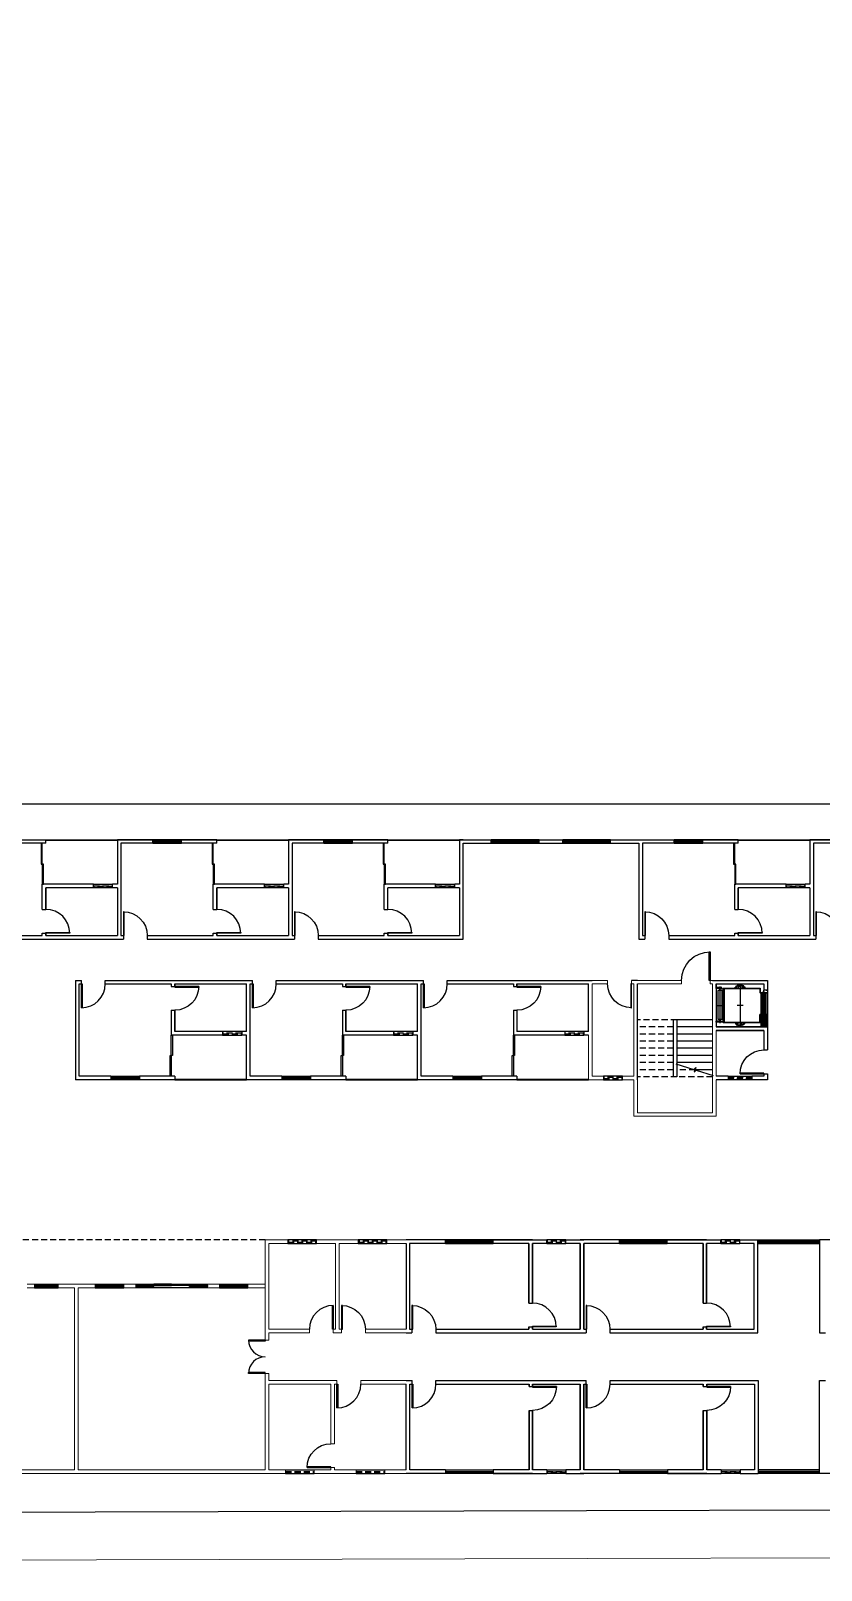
# Model space of a CAD drawing. Header units: centimetres. Extents: x 0 to 1311401, y -389375 to 85618.
# Drawn here: x 652090 to 655403, y -73293 to -66835 of the extents above; entities that cross this region are included whole.
import ezdxf

# ---------------------------------------------------------------- set-up
doc = ezdxf.new("R2010")
doc.units = ezdxf.units.CM
doc.header["$LTSCALE"] = 4
for name, pattern in [('DASHED2', [9.525, 6.35, -3.175]), ('HIDDEN', [9.525, 6.35, -3.175]), ('LTYPE_4', [112.5, 56.25, -56.25]), ('LTYPE_6', [168.75, 112.5, -28.125, 0, -28.125])]:
    doc.linetypes.add(name, pattern=pattern)
for name, color, linetype in [('0.1', 1, 'Continuous'), ('0.2', 2, 'Continuous'), ('0.6', 6, 'Continuous'), ('02-CONT', 2, 'Continuous'), ('08', 8, 'Continuous'), ('LIMITE-L', 7, 'Continuous'), ('PROJEÇÕES', 1, 'DASHED2')]:
    doc.layers.add(name, color=color, linetype=linetype)
doc.layers.add('P-MEIOFIO', color=171, linetype='Continuous', lineweight=9)

# ---------------------------------------------------------------- blocks, each defined once
blk = doc.blocks.new('1_00e-flat-4')
at = {"color": 1}
blk.add_arc((28.4, -52.3), 100, 90, 180, dxfattribs=at)
at = {"layer": '02-CONT'}
blk.add_lwpolyline([(28.4, -52.3), (25.4, -52.3), (25.4, 47.7), (28.4, 47.7)], close=True, dxfattribs=at)
blk = doc.blocks.new('1_00e-flat-10')
at = {"color": 1}
blk.add_arc((48.1, -52.7), 120, 70.87412, 160.87412, dxfattribs=at)
at = {"layer": '02-CONT'}
blk.add_lwpolyline([(48.1, -52.7), (49.3, -49.3), (-64.1, -10), (-65.3, -13.4)], close=True, dxfattribs=at)
blk = doc.blocks.new('1_00')
for p, q in [((-129.2, 59.1), (-129.2, 109.1)), ((-129.2, 109.1), (-126.2, 109.1)), ((-126.2, 59.1), (-126.2, 109.1)), ((-29.2, 109.1), (-32.2, 109.1)), ((-32.2, 59.1), (-32.2, 109.1)), ((-29.2, 59.1), (-29.2, 109.1)), ((-129.2, 59.1), (-126.2, 59.1)), ((-29.2, 59.1), (-32.2, 59.1))]:
    blk.add_line(p, q)
at = {"color": 1}
for centre, start, end in [((-129.2, 59.1), 0, 90), ((-29.2, 59.1), 90, 180)]:
    blk.add_arc(centre, 50, start, end, dxfattribs=at)

msp = doc.modelspace()

# ---------------------------------------------------------------- linework, layer by layer
at = {"color": 1, "ltscale": 0.05}
msp.add_lwpolyline([(654794.539, -71168.764), (654870.027, -71192.925), (654877.836, -71183.733), (654871.437, -71203.755), (654878.571, -71195.656), (654949.78, -71218.417)], dxfattribs=at)
at = {"layer": '0.1'}
for p, q in [((652152.921, -70228.744), (652452.921, -70228.744)), ((652152.921, -70230.744), (652452.921, -70230.744)), ((652721.421, -70228.744), (652601.421, -70228.744)), ((652601.421, -70243.744), (652721.421, -70243.744)), ((652869.921, -70228.744), (653169.921, -70228.744)), ((652869.921, -70230.744), (653169.921, -70230.744)), ((653438.421, -70228.744), (653318.421, -70228.744)), ((653318.421, -70243.744), (653438.421, -70243.744)), ((653586.921, -70228.744), (653886.921, -70228.744)), ((653586.921, -70230.744), (653886.921, -70230.744)), ((654220.421, -70228.744), (654020.421, -70228.744)), ((654020.421, -70243.744), (654220.421, -70243.744)), ((654520.421, -70228.744), (654320.421, -70228.744)), ((654320.421, -70243.744), (654520.421, -70243.744)), ((654907.421, -70228.744), (654787.421, -70228.744)), ((654787.421, -70243.744), (654907.421, -70243.744)), ((655055.921, -70228.744), (655355.921, -70228.744)), ((655055.921, -70230.744), (655355.921, -70230.744)), ((652352.921, -70415.744), (652432.921, -70415.744)), ((652432.921, -70430.744), (652352.921, -70430.744)), ((653069.921, -70415.744), (653149.921, -70415.744)), ((653149.921, -70430.744), (653069.921, -70430.744)), ((653786.921, -70415.744), (653866.921, -70415.744)), ((653866.921, -70430.744), (653786.921, -70430.744)), ((655255.921, -70415.744), (655335.921, -70415.744)), ((655335.921, -70430.744), (655255.921, -70430.744)), ((655177.952, -70859.244), (655177.952, -71011.244)), ((654782.952, -70983.744), (654782.952, -71223.744)), ((654797.952, -70983.744), (654797.952, -71223.744)), ((652973.952, -71033.744), (652893.952, -71033.744)), ((652893.952, -71048.744), (652973.952, -71048.744)), ((653690.952, -71033.744), (653610.952, -71033.744)), ((653610.952, -71048.744), (653690.952, -71048.744)), ((654407.952, -71033.744), (654327.952, -71033.744)), ((654327.952, -71048.744), (654407.952, -71048.744)), ((652425.452, -71220.744), (652545.452, -71220.744)), ((653142.452, -71220.744), (653262.452, -71220.744)), ((653859.452, -71220.744), (653979.452, -71220.744)), ((654570.452, -71220.744), (654490.452, -71220.744)), ((655012.952, -71220.744), (655112.952, -71220.744)), ((652545.452, -71235.744), (652425.452, -71235.744)), ((652693.952, -71233.744), (652993.952, -71233.744)), ((652693.952, -71235.744), (652993.952, -71235.744)), ((653262.452, -71235.744), (653142.452, -71235.744)), ((653410.952, -71233.744), (653710.952, -71233.744)), ((653410.952, -71235.744), (653710.952, -71235.744)), ((653979.452, -71235.744), (653859.452, -71235.744)), ((654127.952, -71233.744), (654427.952, -71233.744)), ((654127.952, -71235.744), (654427.952, -71235.744)), ((654490.452, -71235.744), (654570.452, -71235.744)), ((655112.952, -71235.744), (655012.952, -71235.744)), ((653287.889, -71907.35), (653167.889, -71907.35)), ((653167.889, -71922.35), (653287.889, -71922.35)), ((653582.889, -71907.35), (653462.889, -71907.35)), ((653462.889, -71922.35), (653582.889, -71922.35)), ((654027.889, -71907.356), (653827.889, -71907.35)), ((653827.889, -71922.35), (654027.889, -71922.35)), ((654332.889, -71907.356), (654252.889, -71907.356)), ((654252.889, -71922.349), (654332.889, -71922.349)), ((654757.889, -71907.356), (654557.889, -71907.35)), ((654557.889, -71922.35), (654757.889, -71922.35)), ((655062.889, -71907.356), (654982.889, -71907.356)), ((654982.889, -71922.349), (655062.889, -71922.349)), ((655137.889, -71907.356), (655395.82, -71907.35)), ((655137.89, -71922.356), (655395.821, -71922.35)), ((652104.889, -72093.348), (652204.889, -72093.348)), ((652104.889, -72108.348), (652204.889, -72108.348)), ((652360.389, -72093.348), (652480.389, -72093.348)), ((652360.389, -72108.348), (652480.389, -72108.348)), ((652530.389, -72093.348), (652830.389, -72093.348)), ((652830.389, -72108.348), (652530.389, -72108.348)), ((652880.389, -72093.348), (653000.389, -72093.348)), ((652880.389, -72108.348), (653000.389, -72108.348)), ((653157.889, -72872.348), (653277.889, -72872.348)), ((653157.889, -72887.348), (653277.889, -72887.348)), ((653453.47, -72872.348), (653573.47, -72872.348)), ((653453.47, -72887.348), (653573.47, -72887.348)), ((653828.47, -72872.348), (654028.47, -72872.348)), ((654028.47, -72887.342), (653828.47, -72887.348)), ((654253.47, -72872.349), (654333.47, -72872.349)), ((654333.47, -72887.342), (654253.47, -72887.342)), ((654558.47, -72872.348), (654758.47, -72872.348)), ((654758.47, -72887.342), (654558.47, -72887.348)), ((654983.47, -72872.349), (655063.47, -72872.349)), ((655063.47, -72887.342), (654983.47, -72887.342)), ((655395.82, -72872.348), (655138.47, -72872.349)), ((655395.82, -72887.348), (655138.47, -72887.349))]:
    msp.add_line(p, q, dxfattribs=at)
at = {"layer": '0.1', "linetype": 'HIDDEN'}
for p, q in [((654797.952, -70983.744), (654632.952, -70983.744)), ((654782.952, -71013.744), (654632.952, -71013.744)), ((654782.952, -71043.744), (654632.952, -71043.744)), ((654782.952, -71073.744), (654632.952, -71073.744)), ((654782.952, -71103.744), (654632.952, -71103.744)), ((654782.952, -71133.744), (654632.952, -71133.744)), ((654782.952, -71163.744), (654632.952, -71163.744)), ((654782.952, -71193.744), (654632.952, -71193.744)), ((654797.952, -71223.744), (654632.952, -71223.744)), ((654874.636, -71193.744), (654797.952, -71193.744)), ((654947.952, -71223.744), (654797.952, -71223.744))]:
    msp.add_line(p, q, dxfattribs=at)
at = {"layer": '0.2'}
for p, q in [((652721.421, -70234.744), (652601.421, -70234.744)), ((652601.421, -70237.744), (652721.421, -70237.744)), ((653438.421, -70234.744), (653318.421, -70234.744)), ((653318.421, -70237.744), (653438.421, -70237.744)), ((654220.421, -70234.744), (654020.421, -70234.744)), ((654020.421, -70237.744), (654220.421, -70237.744)), ((654520.421, -70234.744), (654320.421, -70234.744)), ((654320.421, -70237.744), (654520.421, -70237.744)), ((654907.421, -70234.744), (654787.421, -70234.744)), ((654787.421, -70237.744), (654907.421, -70237.744)), ((654947.952, -70983.744), (654797.952, -70983.744)), ((654947.952, -71013.744), (654797.952, -71013.744)), ((654947.952, -71043.744), (654797.952, -71043.744)), ((654947.952, -71073.744), (654797.952, -71073.744)), ((654947.952, -71103.744), (654797.952, -71103.744)), ((654947.952, -71133.744), (654797.952, -71133.744)), ((652425.452, -71226.744), (652545.452, -71226.744)), ((653142.452, -71226.744), (653262.452, -71226.744)), ((653859.452, -71226.744), (653979.452, -71226.744)), ((654947.952, -71163.744), (654797.952, -71163.744)), ((654947.952, -71193.744), (654874.636, -71193.744)), ((652545.452, -71229.744), (652425.452, -71229.744)), ((653262.452, -71229.744), (653142.452, -71229.744)), ((653979.452, -71229.744), (653859.452, -71229.744)), ((654027.889, -71913.356), (653827.889, -71913.35)), ((653827.889, -71916.35), (654027.889, -71916.35)), ((654757.889, -71913.356), (654557.889, -71913.35)), ((654557.889, -71916.35), (654757.889, -71916.35)), ((655137.89, -71913.356), (655395.82, -71913.35)), ((655137.89, -71916.356), (655395.821, -71916.35)), ((652104.889, -72099.348), (652204.889, -72099.348)), ((652104.889, -72102.348), (652204.889, -72102.348)), ((652360.389, -72099.348), (652480.389, -72099.348)), ((652360.389, -72102.348), (652480.389, -72102.348)), ((652880.389, -72099.348), (653000.389, -72099.348)), ((652880.389, -72102.348), (653000.389, -72102.348)), ((653828.47, -72878.348), (654028.47, -72878.348)), ((654028.47, -72881.342), (653828.47, -72881.348)), ((654558.47, -72878.348), (654758.47, -72878.348)), ((654758.47, -72881.342), (654558.47, -72881.348)), ((655395.82, -72878.348), (655138.47, -72878.349)), ((655395.82, -72881.348), (655138.47, -72881.349))]:
    msp.add_line(p, q, dxfattribs=at)
at = {"layer": '0.2', "linetype": 'DASHED2'}
for p, q in [((652352.921, -70421.744), (652432.921, -70421.744)), ((652432.921, -70424.744), (652352.921, -70424.744)), ((653069.921, -70421.744), (653149.921, -70421.744)), ((653149.921, -70424.744), (653069.921, -70424.744)), ((653786.921, -70421.744), (653866.921, -70421.744)), ((653866.921, -70424.744), (653786.921, -70424.744)), ((655255.921, -70421.744), (655335.921, -70421.744)), ((655335.921, -70424.744), (655255.921, -70424.744)), ((652973.952, -71039.744), (652893.952, -71039.744)), ((652893.952, -71042.744), (652973.952, -71042.744)), ((653690.952, -71039.744), (653610.952, -71039.744)), ((653610.952, -71042.744), (653690.952, -71042.744)), ((654407.952, -71039.744), (654327.952, -71039.744)), ((654327.952, -71042.744), (654407.952, -71042.744)), ((654570.452, -71226.744), (654490.452, -71226.744)), ((655012.952, -71226.744), (655112.952, -71226.744)), ((654490.452, -71229.744), (654570.452, -71229.744)), ((655112.952, -71229.744), (655012.952, -71229.744)), ((653287.889, -71913.35), (653167.889, -71913.35)), ((653167.889, -71916.35), (653287.889, -71916.35)), ((653582.889, -71913.35), (653462.889, -71913.35)), ((653462.889, -71916.35), (653582.889, -71916.35)), ((654332.889, -71913.356), (654252.889, -71913.356)), ((654252.889, -71916.349), (654332.889, -71916.349)), ((655062.889, -71913.356), (654982.889, -71913.356)), ((654982.889, -71916.349), (655062.889, -71916.349)), ((653157.889, -72878.348), (653277.889, -72878.348)), ((653157.889, -72881.348), (653277.889, -72881.348)), ((653453.47, -72878.348), (653573.47, -72878.348)), ((653453.47, -72881.348), (653573.47, -72881.348)), ((654253.47, -72878.349), (654333.47, -72878.349)), ((654333.47, -72881.342), (654253.47, -72881.342)), ((654983.47, -72878.349), (655063.47, -72878.349)), ((655063.47, -72881.342), (654983.47, -72881.342))]:
    msp.add_line(p, q, dxfattribs=at)
at = {"layer": '0.2'}
for points in [[(652132.921, -70330.744), (652137.921, -70330.744), (652137.921, -70243.744), (652132.921, -70243.744)], [(652849.921, -70330.744), (652854.921, -70330.744), (652854.921, -70243.744), (652849.921, -70243.744)], [(653566.921, -70330.744), (653571.921, -70330.744), (653571.921, -70243.744), (653566.921, -70243.744)], [(655035.921, -70330.744), (655040.921, -70330.744), (655040.921, -70243.744), (655035.921, -70243.744)], [(652137.921, -70415.744), (652142.921, -70415.744), (652142.921, -70330.744), (652137.921, -70330.744)], [(652854.921, -70415.744), (652859.921, -70415.744), (652859.921, -70330.744), (652854.921, -70330.744)], [(653571.921, -70415.744), (653576.921, -70415.744), (653576.921, -70330.744), (653571.921, -70330.744)], [(655040.921, -70415.744), (655045.921, -70415.744), (655045.921, -70330.744), (655040.921, -70330.744)], [(652678.952, -71048.744), (652683.952, -71048.744), (652683.952, -71133.744), (652678.952, -71133.744)], [(653395.952, -71048.744), (653400.952, -71048.744), (653400.952, -71133.744), (653395.952, -71133.744)], [(654112.952, -71048.744), (654117.952, -71048.744), (654117.952, -71133.744), (654112.952, -71133.744)], [(652673.952, -71133.744), (652678.952, -71133.744), (652678.952, -71220.744), (652673.952, -71220.744)], [(653390.952, -71133.744), (653395.952, -71133.744), (653395.952, -71220.744), (653390.952, -71220.744)], [(654107.952, -71133.744), (654112.952, -71133.744), (654112.952, -71220.744), (654107.952, -71220.744)], [(652530.389, -72103.348), (652605.389, -72103.348), (652605.389, -72098.348), (652530.389, -72098.348)], [(652605.389, -72098.348), (652680.389, -72098.348), (652680.389, -72093.348), (652605.389, -72093.348)], [(652755.389, -72098.348), (652680.389, -72098.348), (652680.389, -72093.348), (652755.389, -72093.348)], [(652830.389, -72103.348), (652755.389, -72103.348), (652755.389, -72098.348), (652830.389, -72098.348)]]:
    msp.add_lwpolyline(points, close=True, dxfattribs=at)
at = {"layer": '0.6'}
for p, q in [((652601.421, -70243.744), (652601.421, -70228.744)), ((652721.421, -70243.744), (652721.421, -70228.744)), ((653318.421, -70243.744), (653318.421, -70228.744)), ((653438.421, -70243.744), (653438.421, -70228.744)), ((654020.421, -70243.744), (654020.421, -70228.744)), ((654220.421, -70243.744), (654220.421, -70228.744)), ((654320.421, -70243.744), (654320.421, -70228.744)), ((654520.421, -70243.744), (654520.421, -70228.744)), ((654787.421, -70243.744), (654787.421, -70228.744)), ((654907.421, -70243.744), (654907.421, -70228.744)), ((652352.921, -70430.744), (652352.921, -70415.744)), ((652432.921, -70430.744), (652432.921, -70415.744)), ((653069.921, -70430.744), (653069.921, -70415.744)), ((653149.921, -70430.744), (653149.921, -70415.744)), ((653786.921, -70430.744), (653786.921, -70415.744)), ((653866.921, -70430.744), (653866.921, -70415.744)), ((655255.921, -70430.744), (655255.921, -70415.744)), ((655335.921, -70430.744), (655335.921, -70415.744)), ((652137.921, -70520.744), (652152.921, -70520.744)), ((652854.921, -70520.744), (652869.921, -70520.744)), ((653571.921, -70520.744), (653586.921, -70520.744)), ((655040.921, -70520.744), (655055.921, -70520.744)), ((652137.921, -70620.744), (652152.921, -70620.744)), ((652477.921, -70630.744), (652477.921, -70645.744)), ((652577.921, -70630.744), (652577.921, -70645.744)), ((652854.921, -70620.744), (652869.921, -70620.744)), ((653194.921, -70630.744), (653194.921, -70645.744)), ((653294.921, -70630.744), (653294.921, -70645.744)), ((653571.921, -70620.744), (653586.921, -70620.744)), ((654663.921, -70630.744), (654663.921, -70645.744)), ((654763.921, -70630.744), (654763.921, -70645.744)), ((655040.921, -70620.744), (655055.921, -70620.744)), ((655380.921, -70630.744), (655380.921, -70645.744)), ((652276.952, -70818.744), (652276.952, -71235.744)), ((652301.952, -70833.744), (652301.952, -70818.744)), ((652401.952, -70833.744), (652401.952, -70818.744)), ((653018.952, -70833.744), (653018.952, -70818.744)), ((653118.952, -70833.744), (653118.952, -70818.744)), ((653735.952, -70833.744), (653735.952, -70818.744)), ((653835.952, -70833.744), (653835.952, -70818.744)), ((654962.952, -70833.744), (654962.952, -71013.744)), ((652678.952, -70843.744), (652693.952, -70843.744)), ((653395.952, -70843.744), (653410.952, -70843.744)), ((654112.952, -70843.744), (654127.952, -70843.744)), ((652678.952, -70943.744), (652693.952, -70943.744)), ((653395.952, -70943.744), (653410.952, -70943.744)), ((654112.952, -70943.744), (654127.952, -70943.744)), ((652893.952, -71033.744), (652893.952, -71048.744)), ((652973.952, -71033.744), (652973.952, -71048.744)), ((653610.952, -71033.744), (653610.952, -71048.744)), ((653690.952, -71033.744), (653690.952, -71048.744)), ((654327.952, -71033.744), (654327.952, -71048.744)), ((654407.952, -71033.744), (654407.952, -71048.744)), ((655162.952, -71110.744), (655177.952, -71110.744)), ((652425.452, -71220.744), (652425.452, -71235.744)), ((652545.452, -71220.744), (652545.452, -71235.744)), ((653142.452, -71220.744), (653142.452, -71235.744)), ((653262.452, -71220.744), (653262.452, -71235.744)), ((653859.452, -71220.744), (653859.452, -71235.744)), ((653979.452, -71220.744), (653979.452, -71235.744)), ((655012.952, -71220.744), (655012.952, -71235.744)), ((655112.952, -71220.744), (655112.952, -71235.744)), ((655162.952, -71210.744), (655177.952, -71210.744)), ((653827.889, -71922.35), (653827.889, -71907.35)), ((654027.889, -71922.35), (654027.889, -71907.35)), ((654252.889, -71922.349), (654252.889, -71907.356)), ((654332.889, -71922.349), (654332.889, -71907.356)), ((654332.889, -71907.356), (654407.889, -71907.356)), ((654557.889, -71922.35), (654557.889, -71907.35)), ((654757.889, -71922.35), (654757.889, -71907.35)), ((654982.889, -71922.349), (654982.889, -71907.356)), ((655062.889, -71922.349), (655062.889, -71907.356)), ((655062.889, -71907.356), (655137.889, -71907.356)), ((654177.889, -72172.35), (654192.889, -72172.35)), ((654907.889, -72172.35), (654922.889, -72172.35)), ((653687.889, -72282.35), (653687.889, -72297.35)), ((653787.889, -72282.35), (653787.889, -72297.35)), ((654177.889, -72272.35), (654192.889, -72272.35)), ((654417.889, -72282.35), (654417.889, -72297.35)), ((654517.889, -72282.35), (654517.889, -72297.35)), ((654907.889, -72272.35), (654922.889, -72272.35)), ((653688.47, -72512.348), (653688.47, -72497.348)), ((653788.47, -72512.348), (653788.47, -72497.348)), ((654418.47, -72512.348), (654418.47, -72497.348)), ((654518.47, -72512.348), (654518.47, -72497.348)), ((654178.47, -72522.348), (654193.47, -72522.348)), ((654908.47, -72522.348), (654923.47, -72522.348)), ((654178.47, -72622.348), (654193.47, -72622.348)), ((654908.47, -72622.348), (654923.47, -72622.348)), ((653828.47, -72872.348), (653828.47, -72887.348)), ((654028.47, -72872.348), (654028.47, -72887.348)), ((654253.47, -72872.349), (654253.47, -72887.342)), ((654333.47, -72872.349), (654333.47, -72887.342)), ((654333.47, -72887.342), (654408.47, -72887.342)), ((654558.47, -72872.348), (654558.47, -72887.348)), ((654758.47, -72872.348), (654758.47, -72887.348)), ((654983.47, -72872.349), (654983.47, -72887.342)), ((655063.47, -72872.349), (655063.47, -72887.342)), ((655063.47, -72887.342), (655138.47, -72887.342))]:
    msp.add_line(p, q, dxfattribs=at)
at = {"layer": '0.6', "lineweight": 9}
for p, q in [((654507.952, -70833.744), (654507.952, -70818.744)), ((654607.952, -70833.744), (654607.952, -70818.744)), ((654817.952, -70833.744), (654817.952, -70818.744)), ((654937.952, -70833.744), (654937.952, -70818.744)), ((654490.452, -71220.744), (654490.452, -71235.744)), ((654570.452, -71220.744), (654570.452, -71235.744)), ((653167.889, -71922.35), (653167.889, -71907.35)), ((653287.889, -71922.35), (653287.889, -71907.35)), ((653462.889, -71922.35), (653462.889, -71907.35)), ((653582.889, -71922.35), (653582.889, -71907.35)), ((652104.889, -72108.348), (652104.889, -72093.348)), ((652204.889, -72108.348), (652204.889, -72093.348)), ((652360.389, -72108.348), (652360.389, -72093.348)), ((652480.389, -72108.348), (652480.389, -72093.348)), ((652530.389, -72108.348), (652530.389, -72093.348)), ((652830.389, -72108.348), (652830.389, -72093.348)), ((652880.389, -72108.348), (652880.389, -72093.348)), ((653000.389, -72108.348), (653000.389, -72093.348)), ((653257.889, -72282.35), (653257.889, -72297.35)), ((653357.889, -72282.35), (653357.889, -72297.35)), ((653392.889, -72282.35), (653392.889, -72297.35)), ((653492.889, -72282.35), (653492.889, -72297.35)), ((653087.889, -72327.349), (653072.889, -72327.349)), ((653087.889, -72467.349), (653072.889, -72467.349)), ((653373.47, -72512.348), (653373.47, -72497.348)), ((653473.47, -72512.348), (653473.47, -72497.348)), ((653363.47, -72762.348), (653347.889, -72762.348)), ((653157.889, -72872.348), (653157.889, -72887.348)), ((653277.889, -72872.348), (653277.889, -72887.348)), ((653363.47, -72862.348), (653347.889, -72862.348)), ((653453.47, -72872.348), (653453.47, -72887.348)), ((653573.47, -72872.348), (653573.47, -72887.348))]:
    msp.add_line(p, q, dxfattribs=at)
at = {"layer": '0.6'}
for points in [[(651705.921, -70228.744), (653901.921, -70228.744)], [(652152.921, -70243.744), (652004.421, -70243.744)], [(652152.921, -70243.744), (652152.921, -70228.744)], [(652601.421, -70228.744), (652452.921, -70228.744), (652452.921, -70415.744)], [(652601.421, -70243.744), (652467.921, -70243.744), (652467.921, -70630.744), (652477.921, -70630.744)], [(652869.921, -70243.744), (652869.921, -70228.744), (652721.421, -70228.744)], [(652869.921, -70243.744), (652721.421, -70243.744)], [(653318.421, -70228.744), (653169.921, -70228.744), (653169.921, -70415.744)], [(653318.421, -70243.744), (653184.921, -70243.744), (653184.921, -70630.744), (653194.921, -70630.744)], [(653586.921, -70243.744), (653586.921, -70228.744), (653438.421, -70228.744)], [(653586.921, -70243.744), (653438.421, -70243.744)], [(653571.921, -70645.744), (653901.921, -70645.744), (653901.921, -70243.744)], [(653901.921, -70228.744), (653886.921, -70228.744), (653886.921, -70415.744)], [(653901.921, -70228.744), (654020.421, -70228.744)], [(653901.921, -70243.744), (654020.421, -70243.744)], [(654220.421, -70228.744), (654320.421, -70228.744)], [(654220.421, -70243.744), (654320.421, -70243.744)], [(654520.421, -70228.744), (654638.921, -70228.744)], [(654520.421, -70243.744), (654638.921, -70243.744)], [(654638.921, -70228.744), (656142.921, -70228.744)], [(654638.921, -70243.744), (654638.921, -70645.744), (654663.921, -70645.744)], [(654787.421, -70243.744), (654653.921, -70243.744), (654653.921, -70630.744), (654663.921, -70630.744)], [(655055.921, -70243.744), (655055.921, -70228.744), (654907.421, -70228.744)], [(655055.921, -70243.744), (654907.421, -70243.744)], [(655504.421, -70228.744), (655355.921, -70228.744), (655355.921, -70415.744)], [(655504.421, -70243.744), (655370.921, -70243.744), (655370.921, -70630.744), (655380.921, -70630.744)], [(652137.921, -70520.744), (652137.921, -70415.744)], [(652352.921, -70415.744), (652152.921, -70415.744), (652137.921, -70415.744)], [(652152.921, -70415.744), (652152.921, -70415.744)], [(652152.921, -70520.744), (652152.921, -70430.744)], [(652352.921, -70430.744), (652152.921, -70430.744), (652152.921, -70520.744)], [(652452.921, -70415.744), (652432.921, -70415.744)], [(652452.921, -70430.744), (652432.921, -70430.744)], [(652452.921, -70430.744), (652452.921, -70630.744)], [(652854.921, -70520.744), (652854.921, -70415.744)], [(653069.921, -70415.744), (652869.921, -70415.744), (652854.921, -70415.744)], [(652869.921, -70415.744), (652869.921, -70415.744)], [(652869.921, -70520.744), (652869.921, -70430.744)], [(653069.921, -70430.744), (652869.921, -70430.744), (652869.921, -70520.744)], [(653169.921, -70415.744), (653149.921, -70415.744)], [(653169.921, -70430.744), (653149.921, -70430.744)], [(653169.921, -70430.744), (653169.921, -70630.744)], [(653571.921, -70520.744), (653571.921, -70415.744)], [(653786.921, -70415.744), (653586.921, -70415.744), (653571.921, -70415.744)], [(653586.921, -70415.744), (653586.921, -70415.744)], [(653586.921, -70520.744), (653586.921, -70430.744)], [(653786.921, -70430.744), (653586.921, -70430.744)], [(653886.921, -70415.744), (653866.921, -70415.744)], [(653886.921, -70430.744), (653866.921, -70430.744)], [(653886.921, -70430.744), (653886.921, -70630.744)], [(655040.921, -70520.744), (655040.921, -70415.744)], [(655255.921, -70415.744), (655055.921, -70415.744), (655040.921, -70415.744)], [(655055.921, -70415.744), (655055.921, -70415.744)], [(655055.921, -70520.744), (655055.921, -70430.744)], [(655255.921, -70430.744), (655055.921, -70430.744), (655055.921, -70520.744)], [(655355.921, -70415.744), (655335.921, -70415.744)], [(655355.921, -70430.744), (655335.921, -70430.744)], [(655355.921, -70430.744), (655355.921, -70630.744)], [(651860.921, -70630.744), (652137.921, -70630.744), (652137.921, -70620.744)], [(651860.921, -70645.744), (652152.921, -70645.744)], [(652137.921, -70645.744), (652467.921, -70645.744)], [(652152.921, -70630.744), (652152.921, -70620.744)], [(652152.921, -70620.744), (652152.921, -70630.744), (652452.921, -70630.744)], [(652452.921, -70645.744), (652477.921, -70645.744)], [(652577.921, -70630.744), (652854.921, -70630.744), (652854.921, -70620.744)], [(652577.921, -70645.744), (652869.921, -70645.744)], [(652854.921, -70645.744), (653184.921, -70645.744)], [(652869.921, -70630.744), (652869.921, -70620.744)], [(652869.921, -70620.744), (652869.921, -70630.744), (653169.921, -70630.744)], [(653169.921, -70645.744), (653194.921, -70645.744)], [(653294.921, -70630.744), (653571.921, -70630.744), (653571.921, -70620.744)], [(653294.921, -70645.744), (653586.921, -70645.744)], [(653586.921, -70630.744), (653586.921, -70620.744)], [(653586.921, -70620.744), (653586.921, -70630.744), (653886.921, -70630.744)], [(654763.921, -70630.744), (655040.921, -70630.744), (655040.921, -70620.744)], [(654763.921, -70645.744), (655055.921, -70645.744)], [(655040.921, -70645.744), (655370.921, -70645.744)], [(655055.921, -70630.744), (655055.921, -70620.744)], [(655055.921, -70620.744), (655055.921, -70630.744), (655355.921, -70630.744)], [(655355.921, -70645.744), (655380.921, -70645.744)], [(652276.952, -70818.744), (652301.952, -70818.744)], [(652425.452, -71220.744), (652291.952, -71220.744), (652291.952, -70833.744), (652301.952, -70833.744)], [(652401.952, -70818.744), (652693.952, -70818.744)], [(652401.952, -70833.744), (652678.952, -70833.744), (652678.952, -70843.744)], [(652678.952, -70818.744), (653008.952, -70818.744)], [(652693.952, -70833.744), (652693.952, -70843.744)], [(652693.952, -70843.744), (652693.952, -70833.744), (652993.952, -70833.744)], [(652993.952, -70818.744), (653018.952, -70818.744)], [(652993.952, -71033.744), (652993.952, -70833.744)], [(653142.452, -71220.744), (653008.952, -71220.744), (653008.952, -70833.744), (653018.952, -70833.744)], [(653118.952, -70818.744), (653410.952, -70818.744)], [(653118.952, -70833.744), (653395.952, -70833.744), (653395.952, -70843.744)], [(653395.952, -70818.744), (653725.952, -70818.744)], [(653410.952, -70833.744), (653410.952, -70843.744)], [(653410.952, -70843.744), (653410.952, -70833.744), (653710.952, -70833.744)], [(653710.952, -70818.744), (653735.952, -70818.744)], [(653710.952, -71033.744), (653710.952, -70833.744)], [(653859.452, -71220.744), (653725.952, -71220.744), (653725.952, -70833.744), (653735.952, -70833.744)], [(653835.952, -70818.744), (654127.952, -70818.744)], [(653835.952, -70833.744), (654112.952, -70833.744), (654112.952, -70843.744)], [(654112.952, -70818.744), (654442.952, -70818.744)], [(654127.952, -70833.744), (654127.952, -70843.744)], [(654127.952, -70843.744), (654127.952, -70833.744), (654427.952, -70833.744)], [(654427.952, -71033.744), (654427.952, -70833.744)], [(654632.952, -70818.744), (654607.952, -70818.744)], [(654632.952, -71235.744), (654632.952, -70833.744)], [(654947.952, -70818.744), (655177.952, -70818.744), (655177.952, -70859.244)], [(654962.952, -70853.344), (654962.952, -70833.744), (655162.952, -70833.744), (655162.952, -70859.244)], [(652678.952, -70943.744), (652678.952, -71048.744)], [(652693.952, -70943.744), (652693.952, -71033.744)], [(652893.952, -71033.744), (652693.952, -71033.744), (652693.952, -70943.744)], [(653395.952, -70943.744), (653395.952, -71048.744)], [(653410.952, -70943.744), (653410.952, -71033.744)], [(653610.952, -71033.744), (653410.952, -71033.744), (653410.952, -70943.744)], [(654112.952, -70943.744), (654112.952, -71048.744)], [(654127.952, -70943.744), (654127.952, -71033.744)], [(654962.952, -70994.144), (654962.952, -70989.144)], [(655162.952, -71011.244), (655162.952, -71013.744), (654962.952, -71013.744)], [(654962.952, -71013.744), (655177.952, -71013.744), (655177.952, -71110.744)], [(655162.952, -71028.744), (654962.952, -71028.744)], [(654962.952, -71028.744), (655162.952, -71028.744), (655162.952, -71110.744)], [(655177.952, -71011.244), (655177.952, -71028.744)], [(652893.952, -71048.744), (652693.952, -71048.744), (652678.952, -71048.744)], [(652693.952, -71048.744), (652693.952, -71048.744)], [(652993.952, -71033.744), (652973.952, -71033.744)], [(652993.952, -71048.744), (652973.952, -71048.744)], [(653142.452, -71235.744), (652993.952, -71235.744), (652993.952, -71048.744)], [(653610.952, -71048.744), (653410.952, -71048.744), (653395.952, -71048.744)], [(653410.952, -71048.744), (653410.952, -71048.744)], [(653710.952, -71033.744), (653690.952, -71033.744)], [(653710.952, -71048.744), (653690.952, -71048.744)], [(653859.452, -71235.744), (653710.952, -71235.744), (653710.952, -71048.744)], [(654327.952, -71048.744), (654127.952, -71048.744), (654112.952, -71048.744)], [(654327.952, -71033.744), (654127.952, -71033.744)], [(654127.952, -71048.744), (654127.952, -71048.744)], [(654427.952, -71033.744), (654407.952, -71033.744)], [(654427.952, -71048.744), (654407.952, -71048.744)], [(652693.952, -71220.744), (652545.452, -71220.744)], [(652693.952, -71220.744), (652693.952, -71235.744), (652545.452, -71235.744)], [(653410.952, -71220.744), (653262.452, -71220.744)], [(653410.952, -71220.744), (653410.952, -71235.744), (653262.452, -71235.744)], [(654127.952, -71220.744), (653979.452, -71220.744)], [(654127.952, -71220.744), (654127.952, -71235.744), (653979.452, -71235.744)], [(655012.952, -71220.744), (654962.952, -71220.744)], [(655162.952, -71210.744), (655162.952, -71220.744), (655112.952, -71220.744)], [(655177.952, -71210.744), (655177.952, -71235.744), (655112.952, -71235.744)], [(652425.452, -71235.744), (652276.952, -71235.744)], [(654427.952, -71235.744), (654427.952, -71233.744)], [(655012.952, -71235.744), (654962.952, -71235.744)], [(653827.889, -71907.35), (653662.889, -71907.35)], [(653662.889, -71922.35), (653662.889, -72282.35)], [(653827.889, -71922.35), (653677.889, -71922.35), (653677.889, -72282.35), (653687.889, -72282.35)], [(654192.889, -71907.35), (654027.889, -71907.35)], [(654027.889, -71907.356), (654252.889, -71907.356)], [(654177.889, -72172.35), (654177.889, -71922.35), (654027.889, -71922.35)], [(654177.889, -71907.349), (654177.889, -71907.35)], [(654177.889, -71922.35), (654177.889, -72172.35)], [(654192.889, -72172.35), (654192.889, -71922.349)], [(654192.889, -72272.35), (654192.889, -72282.349), (654392.889, -72282.349), (654392.889, -71922.349), (654332.889, -71922.349)], [(654252.889, -71922.349), (654192.889, -71922.349), (654192.889, -72172.35)], [(654557.889, -71907.35), (654392.889, -71907.35), (654392.889, -71907.356)], [(654392.889, -71922.349), (654392.889, -72282.349)], [(654407.889, -71907.356), (654407.889, -71907.349)], [(654557.889, -71922.35), (654407.889, -71922.35), (654407.889, -72282.35), (654417.889, -72282.35)], [(654407.889, -72282.35), (654407.889, -71922.35)], [(654922.889, -71907.35), (654757.889, -71907.35)], [(654757.889, -71907.356), (654982.889, -71907.356)], [(654907.889, -72172.35), (654907.889, -71922.35), (654757.889, -71922.35)], [(654907.889, -72297.349), (655137.889, -72297.349), (655137.889, -71907.349)], [(654907.889, -71907.349), (654907.889, -71907.35)], [(654907.889, -71922.35), (654907.889, -72172.35)], [(654922.889, -72172.35), (654922.889, -71922.349)], [(654922.889, -72272.35), (654922.889, -72282.349), (655122.889, -72282.349), (655122.889, -71922.349), (655062.889, -71922.349)], [(654982.889, -71922.349), (654922.889, -71922.349), (654922.889, -72172.35)], [(655560.82, -71907.35), (655395.82, -71907.35), (655395.82, -72297.35), (655420.82, -72297.35)], [(653662.889, -72297.35), (653687.889, -72297.35)], [(653787.889, -72282.35), (654177.889, -72282.35), (654177.889, -72272.35)], [(653787.889, -72297.35), (654192.889, -72297.35), (654192.889, -72297.349)], [(654177.889, -72272.35), (654177.889, -72282.35)], [(654177.889, -72297.349), (654407.889, -72297.349)], [(654192.889, -72282.349), (654192.889, -72272.35)], [(654392.889, -72297.349), (654392.889, -72297.35), (654417.889, -72297.35)], [(654517.889, -72282.35), (654907.889, -72282.35), (654907.889, -72272.35)], [(654517.889, -72297.35), (654922.889, -72297.35), (654922.889, -72297.349)], [(654907.889, -72272.35), (654907.889, -72282.35)], [(654922.889, -72282.349), (654922.889, -72272.35)], [(653663.47, -72497.348), (653688.47, -72497.348)], [(653663.47, -72872.348), (653663.47, -72512.348)], [(653828.47, -72872.348), (653678.47, -72872.348), (653678.47, -72512.348), (653688.47, -72512.348)], [(653788.47, -72497.348), (654193.47, -72497.348), (654193.47, -72497.349)], [(653788.47, -72512.348), (654178.47, -72512.348), (654178.47, -72522.348)], [(654178.47, -72497.349), (654408.47, -72497.349)], [(654178.47, -72522.348), (654178.47, -72512.348)], [(654193.47, -72512.349), (654193.47, -72522.348)], [(654193.47, -72522.348), (654193.47, -72512.349), (654393.47, -72512.349), (654393.47, -72872.349), (654333.47, -72872.349)], [(654393.47, -72497.349), (654393.47, -72497.348), (654418.47, -72497.348)], [(654393.47, -72872.349), (654393.47, -72512.349)], [(654558.47, -72872.348), (654408.47, -72872.348), (654408.47, -72512.348), (654418.47, -72512.348)], [(654408.47, -72512.348), (654408.47, -72872.348)], [(654518.47, -72497.348), (654923.47, -72497.348), (654923.47, -72497.349)], [(654518.47, -72512.348), (654908.47, -72512.348), (654908.47, -72522.348)], [(654908.47, -72497.349), (655138.47, -72497.349), (655138.47, -72887.349)], [(654908.47, -72522.348), (654908.47, -72512.348)], [(654923.47, -72512.349), (654923.47, -72522.348)], [(654923.47, -72522.348), (654923.47, -72512.349), (655123.47, -72512.349), (655123.47, -72872.349), (655063.47, -72872.349)], [(655560.82, -72887.348), (655395.82, -72887.348), (655395.82, -72497.348), (655420.82, -72497.348)], [(654178.47, -72622.348), (654178.47, -72872.348), (654028.47, -72872.348)], [(654178.47, -72872.348), (654178.47, -72622.348)], [(654193.47, -72622.348), (654193.47, -72872.349)], [(654253.47, -72872.349), (654193.47, -72872.349), (654193.47, -72622.348)], [(654908.47, -72622.348), (654908.47, -72872.348), (654758.47, -72872.348)], [(654908.47, -72872.348), (654908.47, -72622.348)], [(654923.47, -72622.348), (654923.47, -72872.349)], [(654983.47, -72872.349), (654923.47, -72872.349), (654923.47, -72622.348)], [(653828.47, -72887.348), (653663.47, -72887.348)], [(654028.47, -72887.342), (654253.47, -72887.342)], [(654193.47, -72887.348), (654028.47, -72887.348)], [(654178.47, -72887.349), (654178.47, -72887.348)], [(654558.47, -72887.348), (654393.47, -72887.348), (654393.47, -72887.342)], [(654408.47, -72887.342), (654408.47, -72887.349)], [(654758.47, -72887.342), (654983.47, -72887.342)], [(654923.47, -72887.348), (654758.47, -72887.348)], [(654908.47, -72887.349), (654908.47, -72887.348)]]:
    msp.add_lwpolyline(points, dxfattribs=at)
at = {"layer": '0.6', "lineweight": 9}
for points in [[(654507.952, -70818.744), (654427.952, -70818.744)], [(654427.952, -70833.744), (654427.952, -71033.744)], [(654507.952, -70833.744), (654442.952, -70833.744), (654442.952, -71220.744), (654490.452, -71220.744)], [(654570.452, -71220.744), (654617.952, -71220.744), (654617.952, -70833.744), (654607.952, -70833.744)], [(654817.952, -70818.744), (654617.952, -70818.744)], [(654617.952, -70833.744), (654617.952, -71220.744)], [(654632.952, -71235.744), (654632.952, -71373.744), (654947.952, -71373.744), (654947.952, -70833.744), (654937.952, -70833.744)], [(654817.952, -70833.744), (654632.952, -70833.744)], [(654962.952, -70818.744), (654937.952, -70818.744)], [(654962.952, -71013.744), (654962.952, -70833.744)], [(654962.952, -71220.744), (654962.952, -71028.744)], [(654427.952, -71048.744), (654427.952, -71235.744), (654490.452, -71235.744)], [(654570.452, -71235.744), (654617.952, -71235.744)], [(654617.952, -71235.744), (654617.952, -71388.744), (654962.952, -71388.744), (654962.952, -71235.744)], [(653072.889, -71907.35), (653072.889, -72119.494)], [(653167.889, -71907.35), (653072.889, -71907.35)], [(653167.889, -71922.35), (653087.889, -71922.35), (653087.889, -72282.35), (653257.889, -72282.35)], [(653382.889, -71907.35), (653287.889, -71907.35)], [(653357.889, -72282.35), (653367.889, -72282.35), (653367.889, -71922.35), (653287.889, -71922.35)], [(653462.889, -71907.35), (653367.889, -71907.35)], [(653367.889, -71922.35), (653367.889, -72282.35)], [(653462.889, -71922.35), (653382.889, -71922.35), (653382.889, -72282.35), (653392.889, -72282.35)], [(653382.889, -72282.35), (653382.889, -71922.35)], [(653492.889, -72282.35), (653662.889, -72282.35), (653662.889, -71922.35), (653582.889, -71922.35)], [(653677.889, -71907.35), (653582.889, -71907.35)], [(653677.889, -72282.35), (653677.889, -71922.35)], [(651644.889, -72108.348), (651576.889, -72108.348), (651576.889, -72872.348), (652272.889, -72872.348), (652272.889, -72108.348), (652204.889, -72108.348)], [(652104.889, -72093.348), (652074.889, -72093.348)], [(652104.889, -72108.348), (652074.889, -72108.348)], [(652287.889, -72093.348), (652204.889, -72093.348)], [(652360.389, -72093.348), (652272.889, -72093.348)], [(652272.889, -72108.348), (652272.889, -72872.348)], [(652287.889, -72872.348), (652287.889, -72108.348)], [(652360.389, -72108.348), (652287.889, -72108.348), (652287.889, -72872.348), (653072.889, -72872.348), (653072.889, -72467.349)], [(652530.389, -72093.348), (652480.389, -72093.348)], [(652530.389, -72108.348), (652480.389, -72108.348)], [(652880.389, -72093.348), (652830.389, -72093.348)], [(652880.389, -72108.348), (652830.389, -72108.348)], [(653072.889, -72093.348), (653000.389, -72093.348)], [(653072.889, -72327.349), (653072.889, -72108.348), (653000.389, -72108.348)], [(653072.889, -72134.494), (653072.889, -72297.35)], [(653087.889, -72282.35), (653087.889, -72134.494)], [(653087.889, -72282.35), (653087.889, -72271.204)], [(653087.889, -72297.35), (653257.889, -72297.35)], [(653087.889, -72327.349), (653087.889, -72297.35)], [(653357.889, -72297.35), (653382.889, -72297.35)], [(653367.889, -72297.35), (653392.889, -72297.35)], [(653492.889, -72297.35), (653677.889, -72297.35)], [(653087.889, -72497.348), (653087.889, -72468.348), (653087.889, -72467.349)], [(653362.889, -72497.348), (653087.889, -72497.348)], [(653347.889, -72762.348), (653347.889, -72512.348), (653087.889, -72512.348), (653087.889, -72872.348), (653157.889, -72872.348)], [(653087.889, -72872.348), (653087.889, -72512.348)], [(653347.889, -72512.348), (653347.889, -72762.348)], [(653373.47, -72497.348), (653348.47, -72497.348)], [(653373.47, -72512.348), (653363.47, -72512.348), (653363.47, -72762.348)], [(653678.47, -72497.348), (653473.47, -72497.348)], [(653573.47, -72872.348), (653663.47, -72872.348), (653663.47, -72512.348), (653473.47, -72512.348)], [(653678.47, -72872.348), (653678.47, -72512.348)], [(651561.889, -72887.348), (652287.889, -72887.348)], [(652272.889, -72887.348), (653087.889, -72887.348)], [(653072.889, -72887.348), (653157.889, -72887.348)], [(653277.889, -72872.348), (653347.889, -72872.348), (653347.889, -72862.348)], [(653277.889, -72887.348), (653362.889, -72887.348)], [(653347.889, -72862.348), (653347.889, -72872.348)], [(653348.47, -72887.348), (653453.47, -72887.348)], [(653363.47, -72862.348), (653363.47, -72872.348), (653453.47, -72872.348)], [(653573.47, -72887.348), (653678.47, -72887.348)]]:
    msp.add_lwpolyline(points, dxfattribs=at)
at = {"layer": '08', "color": 253}
for p, q in [((655054.506, -70838.744), (655054.506, -70833.744)), ((655058.506, -70838.744), (655054.506, -70838.744)), ((655058.506, -70838.744), (655058.506, -70839.194)), ((655058.506, -70838.744), (655063.006, -70838.744)), ((655058.856, -70839.561), (655058.506, -70839.194)), ((655062.206, -70839.727), (655058.856, -70839.561)), ((655063.006, -70838.744), (655067.506, -70838.744)), ((655063.806, -70839.727), (655067.156, -70839.561)), ((655067.156, -70839.561), (655067.506, -70839.194)), ((655067.506, -70838.744), (655067.506, -70839.194)), ((655067.506, -70838.744), (655071.506, -70838.744)), ((655071.506, -70838.744), (655071.506, -70833.744)), ((654986.202, -70848.344), (654962.952, -70848.344)), ((654975.702, -70853.344), (654962.952, -70853.344)), ((654969.952, -70860.744), (654969.952, -70981.744)), ((654987.952, -70860.744), (654969.952, -70860.744)), ((654976.102, -70853.744), (654975.702, -70853.344)), ((654975.702, -70853.344), (654982.202, -70853.344)), ((654976.102, -70853.744), (654978.752, -70853.744)), ((654978.752, -70855.044), (654978.552, -70855.244)), ((654978.552, -70858.744), (654978.552, -70855.244)), ((654978.552, -70858.744), (654979.352, -70858.744)), ((654978.752, -70855.044), (654978.752, -70853.744)), ((654979.152, -70853.744), (654981.802, -70853.744)), ((654979.152, -70855.044), (654979.152, -70853.744)), ((654979.352, -70855.244), (654979.152, -70855.044)), ((654979.352, -70858.744), (654979.352, -70855.244)), ((654981.802, -70853.744), (654982.202, -70853.344)), ((654982.202, -70853.344), (654986.202, -70853.344)), ((654986.202, -70853.344), (654986.202, -70848.344)), ((654987.952, -70981.744), (654987.952, -70860.744)), ((654992.952, -70850.744), (655147.952, -70850.744)), ((654992.952, -70996.744), (654992.952, -70850.744)), ((654995.952, -70853.744), (654995.952, -70993.744)), ((655145.952, -70853.744), (654995.952, -70853.744)), ((655042.006, -70847.644), (655047.406, -70847.644)), ((655042.006, -70848.244), (655042.006, -70847.644)), ((655042.006, -70848.244), (655048.006, -70848.244)), ((655047.406, -70842.244), (655055.506, -70842.244)), ((655047.406, -70847.644), (655047.406, -70842.244)), ((655048.006, -70848.244), (655048.006, -70842.244)), ((655048.006, -70848.244), (655048.006, -70850.744)), ((655055.506, -70842.244), (655055.506, -70848.244)), ((655055.506, -70848.244), (655055.506, -70850.744)), ((655062.556, -70840.094), (655062.206, -70839.727)), ((655062.556, -70841.694), (655062.206, -70842.044)), ((655062.206, -70846.244), (655062.206, -70842.044)), ((655063.006, -70846.244), (655062.206, -70846.244)), ((655062.556, -70841.694), (655062.556, -70840.094)), ((655063.006, -70846.244), (655063.806, -70846.244)), ((655063.806, -70839.727), (655063.456, -70840.094)), ((655063.456, -70841.694), (655063.456, -70840.094)), ((655063.456, -70841.694), (655063.806, -70842.044)), ((655063.806, -70846.244), (655063.806, -70842.044)), ((655070.506, -70842.244), (655070.506, -70848.244)), ((655078.606, -70842.244), (655070.506, -70842.244)), ((655070.506, -70848.244), (655070.506, -70850.744)), ((655078.006, -70848.244), (655078.006, -70842.244)), ((655084.006, -70848.244), (655078.006, -70848.244)), ((655078.006, -70848.244), (655078.006, -70850.744)), ((655078.606, -70847.644), (655078.606, -70842.244)), ((655084.006, -70847.644), (655078.606, -70847.644)), ((655084.006, -70848.244), (655084.006, -70847.644)), ((655145.952, -70853.744), (655145.952, -70871.244)), ((655150.952, -70871.244), (655145.952, -70871.244)), ((655147.952, -70850.744), (655147.952, -70871.044)), ((655147.952, -70871.044), (655150.952, -70871.044)), ((655155.252, -70871.044), (655150.952, -70871.044)), ((655155.452, -70871.244), (655150.952, -70871.244)), ((655150.952, -70871.244), (655150.952, -71008.744)), ((655155.252, -70869.544), (655155.252, -70871.044)), ((655159.752, -70869.544), (655155.252, -70869.544)), ((655155.452, -70869.744), (655159.952, -70869.744)), ((655155.452, -70871.244), (655155.452, -70869.744)), ((655155.952, -70870.044), (655155.952, -70918.244)), ((655159.952, -70870.044), (655155.952, -70870.044)), ((655156.152, -70870.244), (655159.752, -70870.244)), ((655156.152, -70918.044), (655156.152, -70870.244)), ((655159.752, -70868.244), (655159.752, -70869.544)), ((655159.952, -70868.244), (655159.752, -70868.244)), ((655159.752, -70870.244), (655159.752, -70871.544)), ((655159.752, -70871.544), (655159.952, -70871.544)), ((655159.952, -70868.244), (655159.952, -71008.744)), ((655171.952, -70859.244), (655162.952, -70859.244)), ((655177.952, -70859.244), (655162.952, -70859.244)), ((655162.952, -70868.244), (655162.952, -70859.244)), ((655162.952, -70868.244), (655162.952, -71011.244)), ((655162.952, -70868.244), (655163.152, -70868.244)), ((655167.452, -70869.744), (655162.952, -70869.744)), ((655162.952, -70870.044), (655166.952, -70870.044)), ((655163.152, -70871.544), (655162.952, -70871.544)), ((655163.152, -70868.244), (655163.152, -70869.544)), ((655163.152, -70869.544), (655167.652, -70869.544)), ((655163.152, -70870.244), (655163.152, -70871.544)), ((655166.752, -70870.244), (655163.152, -70870.244)), ((655166.752, -70918.044), (655166.752, -70870.244)), ((655166.952, -70870.044), (655166.952, -70918.244)), ((655167.452, -70871.244), (655167.452, -70869.744)), ((655177.952, -70871.244), (655167.452, -70871.244)), ((655167.652, -70869.544), (655167.652, -70871.044)), ((655167.652, -70871.044), (655177.752, -70871.044)), ((655171.952, -70859.244), (655171.952, -70860.744)), ((655177.952, -70859.244), (655171.952, -70859.244)), ((655171.952, -70860.744), (655172.152, -70860.744)), ((655171.952, -71011.244), (655171.952, -70871.244)), ((655172.152, -70859.444), (655177.752, -70859.444)), ((655172.152, -70860.744), (655172.152, -70859.444)), ((655145.952, -70993.744), (655145.952, -70961.244)), ((655150.952, -70961.244), (655145.952, -70961.244)), ((655147.952, -70961.444), (655147.952, -70996.744)), ((655150.752, -70961.444), (655147.952, -70961.444)), ((655150.752, -70962.744), (655150.752, -70961.444)), ((655150.952, -70962.744), (655150.752, -70962.744)), ((655151.452, -70916.244), (655151.452, -70963.244)), ((655151.452, -70916.244), (655155.452, -70916.244)), ((655151.452, -70963.244), (655155.452, -70963.244)), ((655151.652, -70963.044), (655151.652, -70916.444)), ((655155.252, -70916.444), (655151.652, -70916.444)), ((655155.252, -70963.044), (655151.652, -70963.044)), ((655152.952, -71008.744), (655152.952, -70963.244)), ((655153.952, -70963.244), (655153.952, -71008.744)), ((655155.252, -70917.744), (655155.252, -70916.444)), ((655155.452, -70917.744), (655155.252, -70917.744)), ((655155.252, -70961.744), (655155.252, -70963.044)), ((655155.452, -70961.744), (655155.252, -70961.744)), ((655155.452, -70916.244), (655155.452, -70917.744)), ((655155.452, -70963.244), (655155.452, -70961.744)), ((655155.952, -70918.244), (655159.952, -70918.244)), ((655159.752, -70918.044), (655156.152, -70918.044)), ((655157.452, -70918.244), (655157.452, -71008.744)), ((655158.452, -71008.744), (655158.452, -70918.244)), ((655159.752, -70916.744), (655159.752, -70918.044)), ((655159.952, -70916.744), (655159.752, -70916.744)), ((655162.952, -70916.744), (655163.152, -70916.744)), ((655166.952, -70918.244), (655162.952, -70918.244)), ((655163.152, -70916.744), (655163.152, -70918.044)), ((655163.152, -70918.044), (655166.752, -70918.044)), ((655164.452, -70918.244), (655164.452, -71011.244)), ((655165.452, -71011.244), (655165.452, -70918.244)), ((655167.452, -70916.244), (655167.452, -70917.744)), ((655171.452, -70916.244), (655167.452, -70916.244)), ((655167.452, -70917.744), (655167.652, -70917.744)), ((655167.452, -70961.744), (655167.652, -70961.744)), ((655167.452, -70963.244), (655167.452, -70961.744)), ((655171.452, -70963.244), (655167.452, -70963.244)), ((655167.652, -70916.444), (655171.252, -70916.444)), ((655167.652, -70917.744), (655167.652, -70916.444)), ((655167.652, -70961.744), (655167.652, -70963.044)), ((655167.652, -70963.044), (655171.252, -70963.044)), ((655168.952, -70963.244), (655168.952, -71011.244)), ((655169.952, -71011.244), (655169.952, -70963.244)), ((655171.252, -70963.044), (655171.252, -70916.444)), ((655171.452, -70916.244), (655171.452, -70963.244)), ((655171.952, -70961.244), (655177.952, -70961.244)), ((655172.152, -70962.744), (655171.952, -70962.744)), ((655177.752, -70961.444), (655172.152, -70961.444)), ((655172.152, -70961.444), (655172.152, -70962.744)), ((655177.752, -71011.044), (655177.752, -70961.444)), ((655177.952, -70961.244), (655177.952, -71011.244)), ((654975.702, -70989.144), (654962.952, -70989.144)), ((654986.202, -70994.144), (654962.952, -70994.144)), ((654969.952, -70981.744), (654987.952, -70981.744)), ((654976.102, -70988.744), (654975.702, -70989.144)), ((654982.202, -70989.144), (654975.702, -70989.144)), ((654978.752, -70988.744), (654976.102, -70988.744)), ((654978.552, -70983.744), (654978.552, -70987.244)), ((654979.352, -70983.744), (654978.552, -70983.744)), ((654978.552, -70987.244), (654978.752, -70987.444)), ((654978.752, -70987.444), (654978.752, -70988.744)), ((654979.152, -70987.444), (654979.352, -70987.244)), ((654979.152, -70987.444), (654979.152, -70988.744)), ((654981.802, -70988.744), (654979.152, -70988.744)), ((654979.352, -70983.744), (654979.352, -70987.244)), ((654981.802, -70988.744), (654982.202, -70989.144)), ((654982.202, -70989.144), (654986.202, -70989.144)), ((654986.202, -70989.144), (654986.202, -70994.144)), ((655147.952, -70996.744), (654992.952, -70996.744)), ((654995.952, -70969.678), (654995.952, -70969.678)), ((654995.952, -70993.744), (655145.952, -70993.744)), ((655042.006, -70999.244), (655042.006, -70999.844)), ((655042.006, -70999.244), (655048.006, -70999.244)), ((655042.006, -70999.844), (655047.406, -70999.844)), ((655047.406, -70999.844), (655047.406, -71005.244)), ((655047.406, -71005.244), (655055.506, -71005.244)), ((655048.006, -70999.244), (655048.006, -70996.744)), ((655048.006, -70999.244), (655048.006, -71005.244)), ((655058.506, -71008.744), (655054.506, -71008.744)), ((655054.506, -71008.744), (655054.506, -71013.744)), ((655055.506, -70999.244), (655055.506, -70996.744)), ((655055.506, -71005.244), (655055.506, -70999.244)), ((655058.856, -71007.927), (655058.506, -71008.294)), ((655058.506, -71008.744), (655058.506, -71008.294)), ((655063.006, -71008.744), (655058.506, -71008.744)), ((655062.206, -71007.761), (655058.856, -71007.927)), ((655062.206, -71001.244), (655062.206, -71005.444)), ((655063.006, -71001.244), (655062.206, -71001.244)), ((655062.556, -71005.794), (655062.206, -71005.444)), ((655062.206, -71007.761), (655062.556, -71007.394)), ((655062.556, -71005.794), (655062.556, -71007.394)), ((655063.006, -71001.244), (655063.806, -71001.244)), ((655067.506, -71008.744), (655063.006, -71008.744)), ((655063.456, -71005.794), (655063.806, -71005.444)), ((655063.456, -71005.794), (655063.456, -71007.394)), ((655063.456, -71007.394), (655063.806, -71007.761)), ((655063.806, -71001.244), (655063.806, -71005.444)), ((655063.806, -71007.761), (655067.156, -71007.927)), ((655067.156, -71007.927), (655067.506, -71008.294)), ((655067.506, -71008.744), (655067.506, -71008.294)), ((655067.506, -71008.744), (655071.506, -71008.744)), ((655070.506, -70999.244), (655070.506, -70996.744)), ((655070.506, -71005.244), (655070.506, -70999.244)), ((655078.606, -71005.244), (655070.506, -71005.244)), ((655071.506, -71008.744), (655071.506, -71013.744)), ((655078.006, -70999.244), (655078.006, -70996.744)), ((655078.006, -70999.244), (655078.006, -71005.244)), ((655084.006, -70999.244), (655078.006, -70999.244)), ((655078.606, -70999.844), (655078.606, -71005.244)), ((655084.006, -70999.844), (655078.606, -70999.844)), ((655084.006, -70999.244), (655084.006, -70999.844)), ((655150.952, -71008.744), (655159.952, -71008.744)), ((655162.952, -71011.244), (655171.952, -71011.244)), ((655162.952, -71011.244), (655177.952, -71011.244)), ((655171.952, -71009.744), (655172.152, -71009.744)), ((655177.952, -71011.244), (655171.952, -71011.244)), ((655172.152, -71009.744), (655172.152, -71011.044)), ((655172.152, -71011.044), (655177.752, -71011.044))]:
    msp.add_line(p, q, dxfattribs=at)
at = {"layer": '08', "color": 253, "linetype": 'LTYPE_6'}
for p, q in [((655063.006, -70833.744), (655063.006, -71012.773)), ((654978.952, -70844.467), (654978.952, -70997.644)), ((654967.898, -70923.744), (654990.834, -70923.744)), ((655075.797, -70923.744), (655050.568, -70923.744))]:
    msp.add_line(p, q, dxfattribs=at)
at = {"layer": '08', "color": 253, "linetype": 'LTYPE_4'}
for p, q in [((655048.856, -70842.244), (655048.856, -70848.244)), ((655048.856, -70848.244), (655048.856, -70850.744)), ((655077.156, -70842.244), (655077.156, -70848.244)), ((655077.156, -70848.244), (655077.156, -70850.744)), ((655048.856, -70999.244), (655048.856, -70996.744)), ((655048.856, -71005.244), (655048.856, -70999.244)), ((655077.156, -70999.244), (655077.156, -70996.744)), ((655077.156, -71005.244), (655077.156, -70999.244))]:
    msp.add_line(p, q, dxfattribs=at)
at = {"layer": 'LIMITE-L'}
msp.add_lwpolyline([(658023.711, -73034.512), (645666.407, -73068.294), (646048.293, -70078.744), (659048.733, -70078.744)], close=True, dxfattribs=at)
at = {"layer": 'P-MEIOFIO'}
msp.add_lwpolyline([(646514.728, -66884.403), (644621.139, -66894.728), (643425.188, -66901.249), (640983.454, -66914.563, 0.41421356), (640834.775, -67064.872), (640841.568, -68310.655), (640848.089, -69506.606), (640854.61, -70702.557), (640861.131, -71898.508), (640867.924, -73144.291, 0.41421356), (641018.233, -73292.97), (643459.967, -73279.656), (644655.918, -73273.135), (645667.494, -73267.619), (658030.52, -73233.822), (665303.448, -73213.94, 0.41501014), (665452.533, -73063.63), (665419.384, -66984.075, 0.41421356), (665269.074, -66835.396), (659690.401, -66865.815)], format="xyb", dxfattribs=at)
at = {"layer": 'PROJEÇÕES'}
msp.add_line((653072.889, -71907.35), (647296.889, -71907.35), dxfattribs=at)

# ---------------------------------------------------------------- block references
at = {"layer": '0.2', "xscale": 1.400000000005778, "yscale": 1.400000000005778, "zscale": 1.400000000005778, "rotation": 90}
msp.add_blockref('1_00', (653155.563, -72286.506), dxfattribs=at)
at = {"layer": '0.6'}
for p, rotation in [((652205.174, -70592.339), 270), ((652922.174, -70592.339), 270), ((653639.174, -70592.339), 270), ((655108.174, -70592.339), 270), ((652330.358, -70885.997), 180), ((653047.358, -70885.997), 180), ((653764.358, -70885.997), 180), ((654245.142, -72243.945), 270), ((654975.142, -72243.945), 270), ((653401.876, -72564.601), 180), ((653716.876, -72564.601), 180), ((654446.876, -72564.601), 180)]:
    msp.add_blockref('1_00e-flat-4', p, dxfattribs=dict(at, rotation=rotation))
at = {"layer": '0.6', "xscale": -1}
for p in [(652506.326, -70578.491), (653223.326, -70578.491), (654692.326, -70578.491), (655409.326, -70578.491), (653421.295, -72230.097), (653716.295, -72230.097), (654446.295, -72230.097)]:
    msp.add_blockref('1_00e-flat-4', p, dxfattribs=at)
for name, p, rotation in [('1_00e-flat-10', (654903.866, -70756.041), 70.87412017336713), ('1_00e-flat-4', (654579.547, -70885.996), 180), ('1_00e-flat-4', (652746.205, -70872.149), 270), ('1_00e-flat-4', (653463.205, -70872.149), 270), ('1_00e-flat-4', (654180.205, -70872.149), 270), ('1_00e-flat-4', (655110.699, -71182.339), 90), ('1_00e-flat-4', (654245.723, -72550.753), 270), ('1_00e-flat-4', (654975.723, -72550.753), 270), ('1_00e-flat-4', (653295.637, -72833.942), 90)]:
    msp.add_blockref(name, p, dxfattribs=dict(at, rotation=rotation))
at = {"layer": '0.6'}
msp.add_blockref('1_00e-flat-4', (653329.484, -72230.097), dxfattribs=at)

doc.saveas('drawing.dxf')
